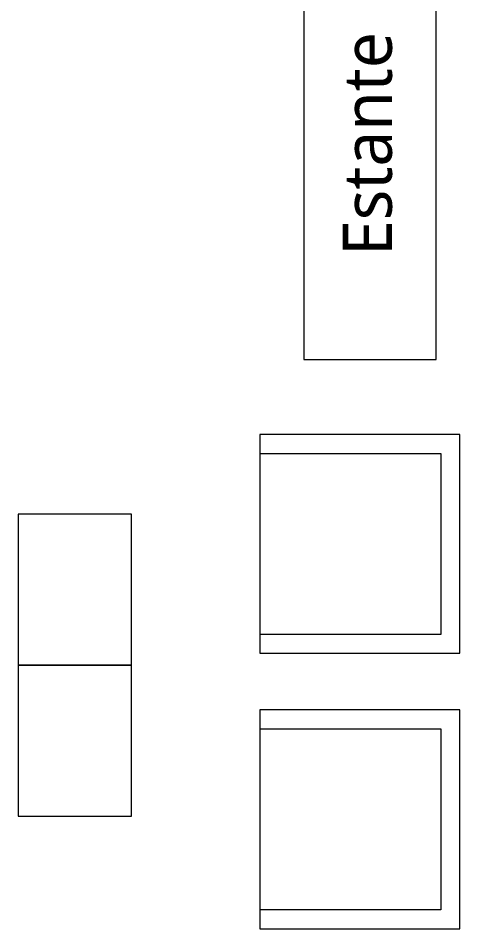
# Model space of a CAD drawing. Header units: millimetres. Extents: x 1 to 121, y 0 to 90.
# Drawn here: x 54.706 to 55.876, y 17.994 to 20.407 of the extents above; entities that cross this region are included whole.
import ezdxf

# ---------------------------------------------------------------- set-up
doc = ezdxf.new("R2010")
doc.units = ezdxf.units.MM
for name, color, linetype, lineweight in [('Equipamiento SR', 23, 'Continuous', 0), ('Mobiliario interno', 251, 'Continuous', 0), ('Vanos', 140, 'Continuous', 5)]:
    doc.layers.add(name, color=color, linetype=linetype, lineweight=lineweight)
doc.styles.add('Generales', font='trebuc.ttf', dxfattribs={"height": 0.1})

msp = doc.modelspace()

# ---------------------------------------------------------------- linework, layer by layer
at = {"layer": 'Mobiliario interno'}
for points in [[(55.346, 19.3035), (55.346, 18.7235), (55.876, 18.7235), (55.876, 19.3035)], [(55.346, 18.5735), (55.346, 17.9935), (55.876, 17.9935), (55.876, 18.5735)]]:
    msp.add_lwpolyline(points, close=True, dxfattribs=at)
for points in [[(55.346, 19.2535), (55.826, 19.2535), (55.826, 18.7735), (55.346, 18.7735)], [(55.0057, 19.0919), (54.7057, 19.0919), (54.7057, 18.6919), (55.0057, 18.6919), (55.0057, 19.0919)], [(55.0057, 18.6919), (54.7057, 18.6919), (54.7057, 18.2919), (55.0057, 18.2919), (55.0057, 18.6919)], [(55.346, 18.5235), (55.826, 18.5235), (55.826, 18.0435), (55.346, 18.0435)]]:
    msp.add_lwpolyline(points, dxfattribs=at)
at = {"layer": 'Vanos'}
msp.add_lwpolyline([(55.8131, 19.5018), (55.8131, 20.5018), (55.4631, 20.5018), (55.4631, 19.5018)], close=True, dxfattribs=at)

# ---------------------------------------------------------------- texts
at = {"layer": 'Equipamiento SR', "insert": (55.566, 19.7771), "char_height": 0.13, "attachment_point": 1, "rotation": 90, "style": 'Generales'}
msp.add_mtext_dynamic_manual_height_columns('Estante', width=0.714741, gutter_width=0.5, heights=[0], dxfattribs=at)

doc.saveas('drawing.dxf')
